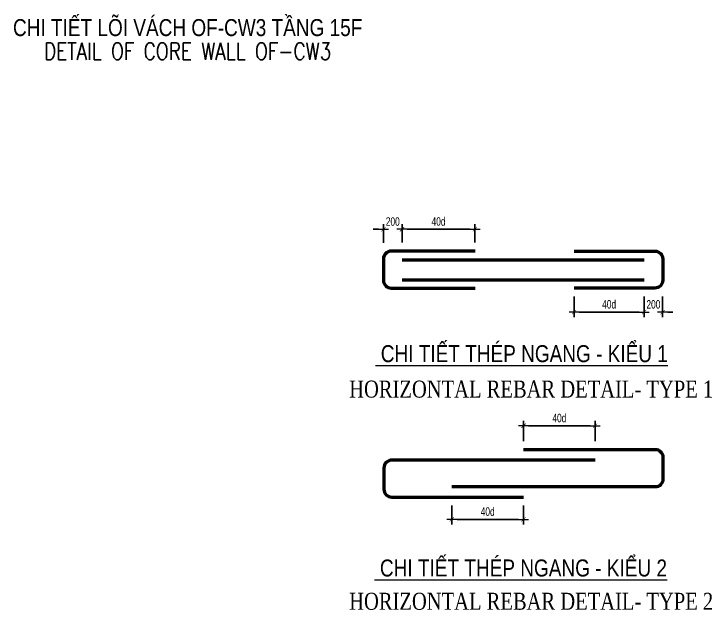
# Model space of a CAD drawing. Header units: millimetres. Extents: x 988833 to 1318015, y -9365 to 47591.
# Drawn here: x 1109550 to 1119816, y 22442 to 31207 of the extents above; entities that cross this region are included whole.
import ezdxf
from ezdxf.enums import TextEntityAlignment as Align

# ---------------------------------------------------------------- set-up
doc = ezdxf.new("R2010")
doc.units = ezdxf.units.MM
doc.header["$MEASUREMENT"] = 0
doc.layers.get('Defpoints').update_dxf_attribs({"color": 151, "lineweight": 9})
for name, color, linetype, lineweight in [('NDC_S_ANNO', 7, 'Continuous', 20), ('NDC_S_DIM', 1, 'Continuous', 15), ('NDC_S_ENG TITLE', 3, 'Continuous', 20), ('NDC_S_TEXT SYMBOL', 7, 'Continuous', 20), ('NDC_S_VN TEXT', 7, 'Continuous', 20), ('NDC_S_VN TITLE', 6, 'Continuous', 35)]:
    doc.layers.add(name, color=color, linetype=linetype, lineweight=lineweight)
doc.layers.add('Reinforcement', color=4, linetype='Continuous')
doc.styles.add('ARIAL', font='arial.ttf', dxfattribs={"width": 0.8})
doc.styles.add('NDC_ANNO', font='', dxfattribs={"width": 0.8})
doc.styles.add('NDC_DIM', font='', dxfattribs={"width": 0.75})
doc.styles.add('NDC_EN TXT', font='romans.shx', dxfattribs={"width": 0.8})
doc.styles.add('NDC_VIE TXT', font='arial.ttf', dxfattribs={"width": 0.8})
doc.styles.add('VNTIMEH', font='vntimeh.shx', dxfattribs={"width": 0.8, "bigfont": 'vns.shx'})
doc.styles.get('NDC_ANNO').set_extended_font_data('Dotum')
doc.styles.get('NDC_DIM').set_extended_font_data('Dotum')
doc.dimstyles.new('NDC_dim_50', dxfattribs={"dimscale": 50, "dimtxt": 2.5, "dimasz": 1.5, "dimexe": 1.5, "dimexo": 2.5, "dimgap": 1, "dimtad": 1, "dimdec": 0, "dimzin": 0, "dimdsep": 46, "dimtxsty": 'NDC_DIM', "dimblk": 'DIMMARK', "dimcen": 0.09, "dimdle": 1.2, "dimclrd": 1, "dimclre": 1, "dimclrt": 3, "dimadec": 0, "dimazin": 0, "dimtfac": 1, "dimtdec": 0, "dimtix": 1, "dimtofl": 0, "dimtmove": 0, "dimatfit": 3, "dimfxl": 6, "dimfxlon": 1, "dimtolj": 1, "dimtzin": 0, "dimarcsym": 0})

# ---------------------------------------------------------------- blocks, each defined once
blk = doc.blocks.new('DIMMARK')
at = {"layer": 'NDC_S_DIM', "color": 1}
blk.add_line((-1.5, 0), (1, 0), dxfattribs=at)
at = {"layer": 'NDC_S_DIM', "color": 2, "const_width": 0.1}
blk.add_lwpolyline([(-0.42, -0.42), (0.42, 0.42)], dxfattribs=at)
blk = doc.blocks.new('*D83')
at = {"layer": 'Defpoints', "color": 0, "transparency": 16777216}
for p in [(1116330, 28041), (1115257, 27720), (1116330, 27720)]:
    blk.add_point(p, dxfattribs=at)
at = {"layer": 'NDC_S_DIM', "color": 1, "lineweight": -2, "transparency": 16777216}
for p, q in [((1115257, 27845), (1115257, 28116)), ((1115332, 28041), (1116255, 28041)), ((1116330, 27845), (1116330, 28116))]:
    blk.add_line(p, q, dxfattribs=at)
at = {"layer": 'NDC_S_DIM', "color": 1, "lineweight": -2, "transparency": 16777216, "xscale": 75, "yscale": 75, "zscale": 75, "rotation": 180}
blk.add_blockref('DIMMARK', (1115257, 28041), dxfattribs=at)
at = {"layer": 'NDC_S_DIM', "color": 1, "lineweight": -2, "transparency": 16777216, "xscale": 75, "yscale": 75, "zscale": 75}
blk.add_blockref('DIMMARK', (1116330, 28041), dxfattribs=at)
at = {"layer": 'NDC_S_DIM', "color": 3, "transparency": 16777216, "insert": (1115794, 28155), "char_height": 125, "attachment_point": 5, "style": 'NDC_DIM'}
blk.add_mtext('\\A1;40d', dxfattribs=at)
blk = doc.blocks.new('*D84')
at = {"layer": 'Defpoints', "color": 0, "transparency": 16777216}
for p in [(1117788, 27177), (1118818, 27177), (1118818, 26823)]:
    blk.add_point(p, dxfattribs=at)
at = {"layer": 'NDC_S_DIM', "color": 1, "lineweight": -2, "transparency": 16777216}
for p, q in [((1117788, 27052), (1117788, 26748)), ((1118818, 27052), (1118818, 26748)), ((1117863, 26823), (1118743, 26823))]:
    blk.add_line(p, q, dxfattribs=at)
at = {"layer": 'NDC_S_DIM', "color": 1, "lineweight": -2, "transparency": 16777216, "xscale": 75, "yscale": 75, "zscale": 75, "rotation": 180}
blk.add_blockref('DIMMARK', (1117788, 26823), dxfattribs=at)
at = {"layer": 'NDC_S_DIM', "color": 1, "lineweight": -2, "transparency": 16777216, "xscale": 75, "yscale": 75, "zscale": 75}
blk.add_blockref('DIMMARK', (1118818, 26823), dxfattribs=at)
at = {"layer": 'NDC_S_DIM', "color": 3, "transparency": 16777216, "insert": (1118303, 26937), "char_height": 125, "attachment_point": 5, "style": 'NDC_DIM'}
blk.add_mtext('\\A1;40d', dxfattribs=at)
blk = doc.blocks.new('*D85')
at = {"layer": 'Defpoints', "color": 0, "transparency": 16777216}
for p in [(1118097, 25151), (1117044, 24799), (1118097, 24799)]:
    blk.add_point(p, dxfattribs=at)
at = {"layer": 'NDC_S_DIM', "color": 1, "lineweight": -2, "transparency": 16777216}
for p, q in [((1117044, 24924), (1117044, 25226)), ((1118097, 24924), (1118097, 25226)), ((1117119, 25151), (1118022, 25151))]:
    blk.add_line(p, q, dxfattribs=at)
at = {"layer": 'NDC_S_DIM', "color": 1, "lineweight": -2, "transparency": 16777216, "xscale": 75, "yscale": 75, "zscale": 75, "rotation": 180}
blk.add_blockref('DIMMARK', (1117044, 25151), dxfattribs=at)
at = {"layer": 'NDC_S_DIM', "color": 1, "lineweight": -2, "transparency": 16777216, "xscale": 75, "yscale": 75, "zscale": 75}
blk.add_blockref('DIMMARK', (1118097, 25151), dxfattribs=at)
at = {"layer": 'NDC_S_DIM', "color": 3, "transparency": 16777216, "insert": (1117571, 25265), "char_height": 125, "attachment_point": 5, "style": 'NDC_DIM'}
blk.add_mtext('\\A1;40d', dxfattribs=at)
blk = doc.blocks.new('*D86')
at = {"layer": 'Defpoints', "color": 0, "transparency": 16777216}
for p in [(1115991, 24103), (1117043, 24103), (1117043, 23775)]:
    blk.add_point(p, dxfattribs=at)
at = {"layer": 'NDC_S_DIM', "color": 1, "lineweight": -2, "transparency": 16777216}
for p, q in [((1115991, 23978), (1115991, 23700)), ((1117043, 23978), (1117043, 23700)), ((1116066, 23775), (1116968, 23775))]:
    blk.add_line(p, q, dxfattribs=at)
at = {"layer": 'NDC_S_DIM', "color": 1, "lineweight": -2, "transparency": 16777216, "xscale": 75, "yscale": 75, "zscale": 75, "rotation": 180}
blk.add_blockref('DIMMARK', (1115991, 23775), dxfattribs=at)
at = {"layer": 'NDC_S_DIM', "color": 1, "lineweight": -2, "transparency": 16777216, "xscale": 75, "yscale": 75, "zscale": 75}
blk.add_blockref('DIMMARK', (1117043, 23775), dxfattribs=at)
at = {"layer": 'NDC_S_DIM', "color": 3, "transparency": 16777216, "insert": (1116517, 23889), "char_height": 125, "attachment_point": 5, "style": 'NDC_DIM'}
blk.add_mtext('\\A1;40d', dxfattribs=at)
blk = doc.blocks.new('*D87')
at = {"layer": 'Defpoints', "color": 0, "transparency": 16777216}
for p in [(1114984, 28041), (1114984, 27718), (1115257, 27720)]:
    blk.add_point(p, dxfattribs=at)
at = {"layer": 'NDC_S_DIM', "color": 1, "lineweight": -2, "transparency": 16777216}
for p, q in [((1114909, 28041), (1114834, 28041)), ((1114984, 27843), (1114984, 28116)), ((1115257, 27845), (1115257, 28116)), ((1115332, 28041), (1115407, 28041))]:
    blk.add_line(p, q, dxfattribs=at)
at = {"layer": 'NDC_S_DIM', "color": 1, "lineweight": -2, "transparency": 16777216, "xscale": 75, "yscale": 75, "zscale": 75}
blk.add_blockref('DIMMARK', (1114984, 28041), dxfattribs=at)
at = {"layer": 'NDC_S_DIM', "color": 1, "lineweight": -2, "transparency": 16777216, "xscale": 75, "yscale": 75, "zscale": 75, "rotation": 180}
blk.add_blockref('DIMMARK', (1115257, 28041), dxfattribs=at)
at = {"layer": 'NDC_S_DIM', "color": 3, "transparency": 16777216, "insert": (1115121, 28154), "char_height": 125, "attachment_point": 5, "style": 'NDC_DIM'}
blk.add_mtext('\\A1;200', dxfattribs=at)
blk = doc.blocks.new('*D82')
at = {"layer": 'Defpoints', "color": 0, "transparency": 16777216}
for p in [(1118818, 27177), (1119090, 27177), (1118818, 26823)]:
    blk.add_point(p, dxfattribs=at)
at = {"layer": 'NDC_S_DIM', "color": 1, "lineweight": -2, "transparency": 16777216}
for p, q in [((1118818, 27052), (1118818, 26748)), ((1119090, 27052), (1119090, 26748)), ((1118743, 26823), (1118668, 26823)), ((1119165, 26823), (1119240, 26823))]:
    blk.add_line(p, q, dxfattribs=at)
at = {"layer": 'NDC_S_DIM', "color": 1, "lineweight": -2, "transparency": 16777216, "xscale": 75, "yscale": 75, "zscale": 75}
blk.add_blockref('DIMMARK', (1118818, 26823), dxfattribs=at)
at = {"layer": 'NDC_S_DIM', "color": 1, "lineweight": -2, "transparency": 16777216, "xscale": 75, "yscale": 75, "zscale": 75, "rotation": 180}
blk.add_blockref('DIMMARK', (1119090, 26823), dxfattribs=at)
at = {"layer": 'NDC_S_DIM', "color": 3, "transparency": 16777216, "insert": (1118954, 26936), "char_height": 125, "attachment_point": 5, "style": 'NDC_DIM'}
blk.add_mtext('\\A1;200', dxfattribs=at)
blk = doc.blocks.new('Drawing name_symbol')
at = {"layer": 'NDC_S_ENG TITLE', "style": 'NDC_EN TXT', "width": 0.8}
blk.add_attdef('SECTDET1', text='', height=5, dxfattribs=at).set_placement((0, 1.01), align=Align.CENTER)
at = {"layer": 'NDC_S_TEXT SYMBOL', "lineweight": 25, "style": 'NDC_ANNO', "width": 0.8}
blk.add_attdef('SSCALE', text='', height=2.5, dxfattribs=at).set_placement((0, -4), align=Align.CENTER)
at = {"layer": 'NDC_S_VN TITLE', "style": 'NDC_VIE TXT', "width": 0.8}
blk.add_attdef('SECTDET2', text='', height=5, dxfattribs=at).set_placement((0, 7.97), align=Align.CENTER)

msp = doc.modelspace()

# ---------------------------------------------------------------- linework, layer by layer
at = {"layer": 'Reinforcement', "lineweight": 50}
for p, q in [((1115256.8, 27590.7), (1118817.9, 27590.7)), ((1115256.8, 27295.2), (1118817.9, 27295.2))]:
    msp.add_line(p, q, dxfattribs=at)
for points in [[(1116330.4, 27719.6), (1115098.1, 27719.6, 0.4142136), (1114984.3, 27605.8), (1114984.3, 27290.5, 0.4142136), (1115098.1, 27176.8), (1116330.4, 27176.8)], [(1117788.1, 27719.6), (1118976.7, 27719.6, -0.4142136), (1119090.4, 27605.8), (1119090.4, 27290.5, -0.4142136), (1118976.7, 27176.8), (1117788.1, 27176.8)], [(1115991.3, 24256.1), (1118983.7, 24256.1, 0.4142136), (1119097.4, 24369.9), (1119097.4, 24685.2, 0.4142136), (1118983.7, 24798.9)], [(1119097.4, 24685.2, 0.4142136), (1118983.7, 24798.9), (1117044.4, 24798.9)], [(1118097.4, 24645.5), (1115105.1, 24645.5, 0.4142136), (1114991.3, 24531.8), (1114991.3, 24216.5, 0.4142136), (1115105.1, 24102.8), (1117043, 24102.8)]]:
    msp.add_lwpolyline(points, format="xyb", dxfattribs=at)

# ---------------------------------------------------------------- block references
at = {"layer": 'NDC_S_ANNO'}
ref = msp.add_blockref('Drawing name_symbol', (1112104.4, 30483.4), dxfattribs=dict(at, xscale=50, yscale=50, zscale=50))
ref.add_attrib('SECTDET1', 'DETAIL OF CORE WALL OF-CW3', dxfattribs={"layer": 'NDC_S_ENG TITLE', "height": 250, "style": 'NDC_EN TXT', "width": 0.8}).set_placement((1112104.4, 30533.9), align=Align.CENTER)
ref.add_attrib('SECTDET2', 'CHI TIẾT LÕI VÁCH OF-CW3 TẦNG 15F', dxfattribs={"layer": 'NDC_S_VN TITLE', "height": 250, "style": 'NDC_VIE TXT', "width": 0.8}).set_placement((1112104.4, 30881.9), align=Align.CENTER)

# ---------------------------------------------------------------- texts
at = {"layer": 'NDC_S_ENG TITLE', "style": 'VNTIMEH', "width": 0.8}
for s, p in [('horizontal rebar detail- type 1', (1114480, 25565.7)), ('horizontal rebar detail- type 2', (1114480, 22445.3))]:
    msp.add_text(s, height=250, dxfattribs=at).set_placement(p)
at = {"layer": 'NDC_S_VN TEXT', "style": 'ARIAL', "width": 0.8}
for s, p in [('%%u CHI TIẾT THÉP NGANG - KIỂU 1', (1114866.8, 26086.8)), ('%%u CHI TIẾT THÉP NGANG - KIỂU 2', (1114854.4, 22934.9))]:
    msp.add_text(s, height=250, dxfattribs=at).set_placement(p)

# ---------------------------------------------------------------- dimensions: what is measured, and where the dimension line sits
at = {"layer": 'NDC_S_DIM'}
for base, p1, p2, text, picture, middle in [((1114984.3, 28041.3), (1115256.8, 27719.6), (1114984.3, 27718.2), '200', '*D87', (1115120.6, 28153.9)), ((1116330.4, 28041.3), (1115256.8, 27719.6), (1116330.4, 27719.6), '40d', '*D83', (1115793.6, 28155.2)), ((1118817.9, 26823), (1117788.1, 27176.8), (1118817.9, 27176.8), '40d', '*D84', (1118303, 26936.8)), ((1118817.9, 26823), (1119090.4, 27176.8), (1118817.9, 27176.8), '200', '*D82', (1118954.2, 26935.6)), ((1118097.4, 25150.8), (1117044.4, 24798.9), (1118097.4, 24798.9), '40d', '*D85', (1117570.9, 25264.7)), ((1117043, 23775.2), (1115991.3, 24102.8), (1117043, 24102.8), '40d', '*D86', (1116517.2, 23889.1))]:
    dim = msp.add_linear_dim(base=base, p1=p1, p2=p2, text=text, dimstyle='NDC_dim_50', override={"dimtmove": 1}, dxfattribs=at)
    dim.commit()
    dim.dimension.update_dxf_attribs({"geometry": picture, "text_midpoint": middle})

doc.saveas('drawing.dxf')
